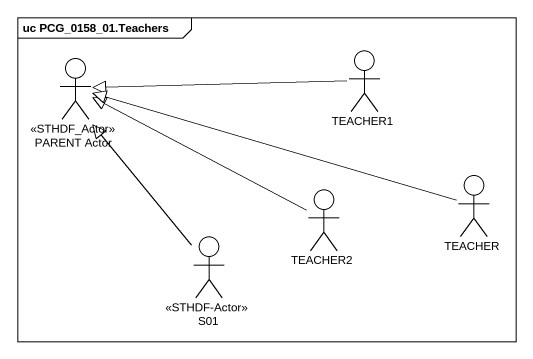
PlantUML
@startuml
mainframe uc PCG_0158_01.Teachers
actor "PARENT Actor" as PARENT_Actor <<STHDF_Actor>>
actor TEACHER1
actor TEACHER2
actor TEACHER
actor S01 <<STHDF-Actor>>
TEACHER1 -left-|> PARENT_Actor
TEACHER2 -left-|> PARENT_Actor
TEACHER -left-|> PARENT_Actor
S01 -up-|> PARENT_Actor
@enduml
